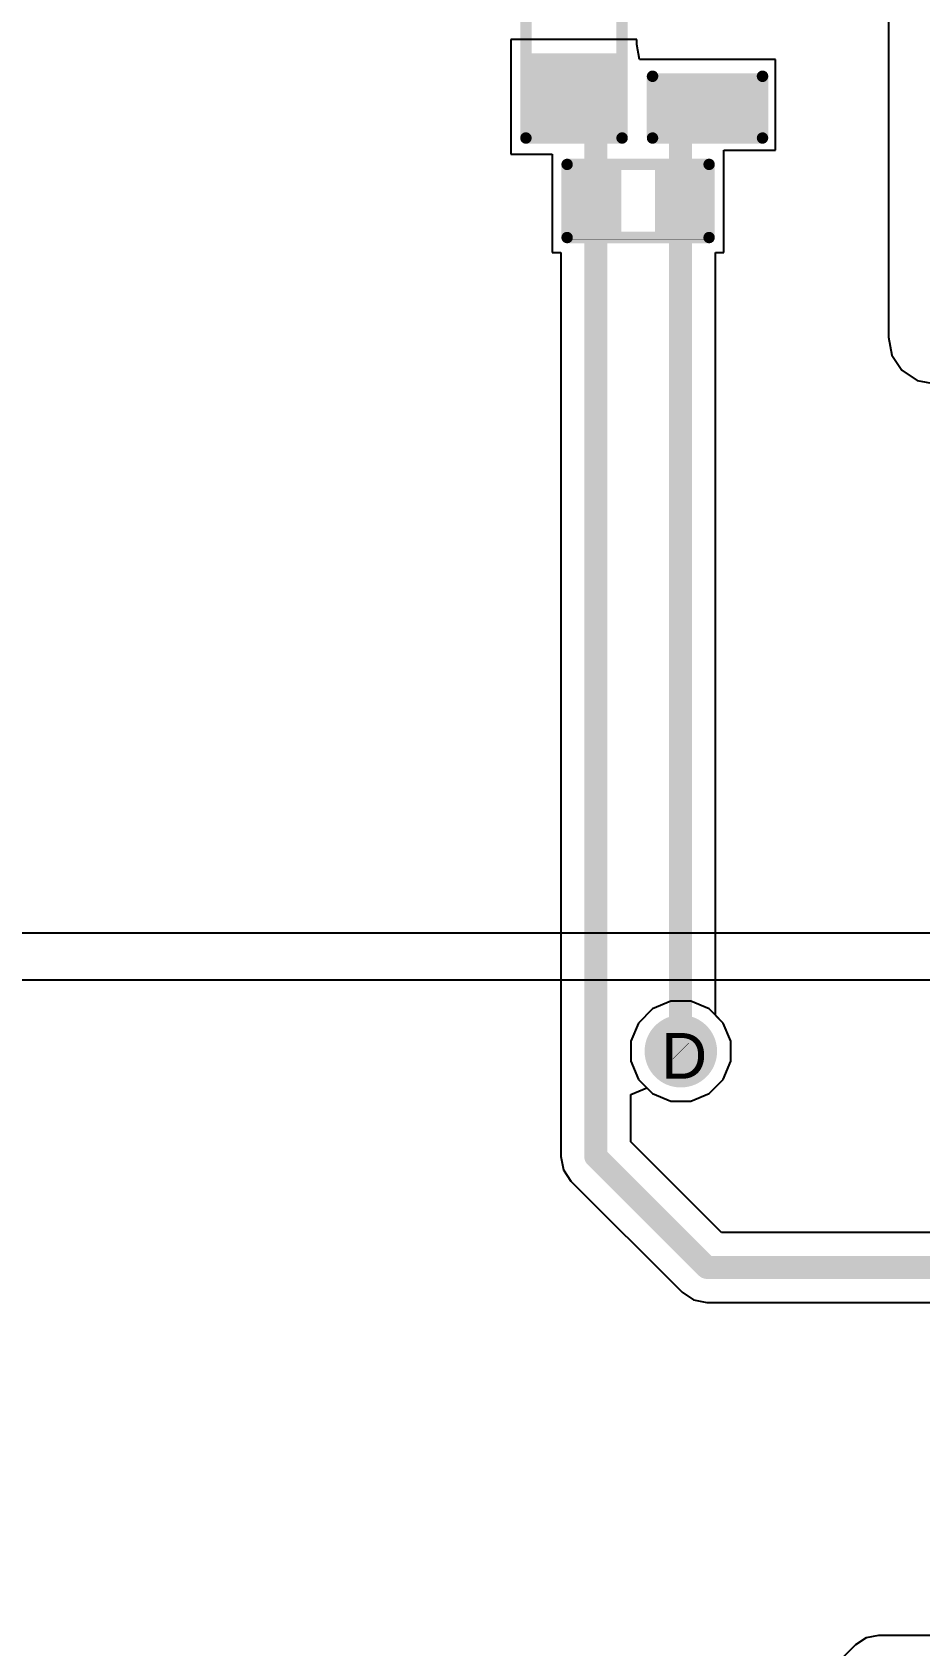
# Model space of a CAD drawing. Header units: inches. Extents: x 0 to 5032, y 0 to 5323.
# Drawn here: x 110.99 to 120.84, y 94.42 to 112.33 of the extents above; entities that cross this region are included whole.
import ezdxf

# ---------------------------------------------------------------- set-up
doc = ezdxf.new("R2010")
doc.units = ezdxf.units.IN
for name, color, linetype in [('Bottom Layer', 5, 'Continuous'), ('Bottom Solder', 6, 'Continuous'), ('Drill Drawing', 1, 'Continuous'), ('Layer 1', 16, 'Continuous'), ('Layer 2', 76, 'Continuous'), ('Top Layer', 1, 'Continuous'), ('Top Overlay', 2, 'Continuous'), ('Top Paste', 8, 'Continuous'), ('Top Solder', 216, 'Continuous'), ('Via Holes', 16, 'Continuous')]:
    doc.layers.add(name, color=color, linetype=linetype)
doc.styles.add('Arial', font='', dxfattribs={"height": 0.2})
doc.styles.get('Arial').set_extended_font_data('Arial')

# ---------------------------------------------------------------- blocks, each defined once
blk = doc.blocks.new('LED_0603_226')
at = {"layer": 'Top Layer'}
for points in [[(-1, 0.5), (-0.5, 0.5), (-0.5, -0.5), (-1, -0.5)], [(0.5, 0.5), (1, 0.5), (1, -0.5), (0.5, -0.5)]]:
    blk.add_hatch(color=1, dxfattribs=at).paths.add_polyline_path(points)
at = {"layer": 'Top Overlay'}
blk.add_hatch(color=2, dxfattribs=at).paths.add_polyline_path([(1.118, -0.66), (1.753, -0.66), (1.753, 0.66), (1.118, 0.66)])
at = {"layer": 'Top Paste'}
for points in [[(-1, 0.5), (-0.5, 0.5), (-0.5, -0.5), (-1, -0.5)], [(0.5, 0.5), (1, 0.5), (1, -0.5), (0.5, -0.5)]]:
    blk.add_hatch(color=8, dxfattribs=at).paths.add_polyline_path(points)
at = {"layer": 'Top Solder'}
for points in [[(-1.102, 0.602), (-0.398, 0.602), (-0.398, -0.602), (-1.102, -0.602)], [(0.398, 0.602), (1.102, 0.602), (1.102, -0.602), (0.398, -0.602)]]:
    blk.add_hatch(color=216, dxfattribs=at).paths.add_polyline_path(points)
at = {"layer": 'Top Overlay'}
for points in [[(-1.118, 0.61, 0.127, 0.127, 0), (-0.432, 0.61, 0.127, 0.127, 0)], [(-1.118, 0.61, 0.127, 0.127, 0), (-1.118, -0.61, 0.127, 0.127, 0)], [(0.432, 0.61, 0.127, 0.127, 0), (1.118, 0.61, 0.127, 0.127, 0)], [(1.118, 0.61, 0.127, 0.127, 0), (1.118, -0.61, 0.127, 0.127, 0)], [(-1.118, -0.61, 0.127, 0.127, 0), (-0.432, -0.61, 0.127, 0.127, 0)], [(0.432, -0.61, 0.127, 0.127, 0), (1.118, -0.61, 0.127, 0.127, 0)]]:
    blk.add_lwpolyline(points, format="xyseb", dxfattribs=at)
for points in [[(-1.149, 0.61, 0.0635, 0.0635, 1), (-1.086, 0.61, 0.0635, 0.0635, 1)], [(-1.149, 0.61, 0.0635, 0.0635, 1), (-1.086, 0.61, 0.0635, 0.0635, 1)], [(-0.464, 0.61, 0.0635, 0.0635, 1), (-0.4, 0.61, 0.0635, 0.0635, 1)], [(0.4, 0.61, 0.0635, 0.0635, 1), (0.464, 0.61, 0.0635, 0.0635, 1)], [(1.086, 0.61, 0.0635, 0.0635, 1), (1.149, 0.61, 0.0635, 0.0635, 1)], [(1.086, 0.61, 0.0635, 0.0635, 1), (1.149, 0.61, 0.0635, 0.0635, 1)], [(-1.149, -0.61, 0.0635, 0.0635, 1), (-1.086, -0.61, 0.0635, 0.0635, 1)], [(-1.149, -0.61, 0.0635, 0.0635, 1), (-1.086, -0.61, 0.0635, 0.0635, 1)], [(-0.464, -0.61, 0.0635, 0.0635, 1), (-0.4, -0.61, 0.0635, 0.0635, 1)], [(0.4, -0.61, 0.0635, 0.0635, 1), (0.464, -0.61, 0.0635, 0.0635, 1)], [(1.086, -0.61, 0.0635, 0.0635, 1), (1.149, -0.61, 0.0635, 0.0635, 1)], [(1.086, -0.61, 0.0635, 0.0635, 1), (1.149, -0.61, 0.0635, 0.0635, 1)]]:
    blk.add_lwpolyline(points, format="xyseb", close=True, dxfattribs=at)
blk = doc.blocks.new('R___0402_243')
at = {"layer": 'Top Layer'}
for points in [[(-0.699, -0.318), (-0.699, 0.318), (-0.241, 0.318), (-0.241, -0.318)], [(0.241, -0.318), (0.241, 0.318), (0.699, 0.318), (0.699, -0.318)]]:
    blk.add_hatch(color=1, dxfattribs=at).paths.add_polyline_path(points)
at = {"layer": 'Top Paste'}
for points in [[(-0.699, -0.318), (-0.699, 0.318), (-0.241, 0.318), (-0.241, -0.318)], [(0.241, -0.318), (0.241, 0.318), (0.699, 0.318), (0.699, -0.318)]]:
    blk.add_hatch(color=8, dxfattribs=at).paths.add_polyline_path(points)
at = {"layer": 'Top Solder'}
for points in [[(-0.754, -0.373), (-0.754, 0.373), (-0.186, 0.373), (-0.186, -0.373)], [(0.186, -0.373), (0.186, 0.373), (0.754, 0.373), (0.754, -0.373)]]:
    blk.add_hatch(color=216, dxfattribs=at).paths.add_polyline_path(points)
at = {"layer": 'Top Overlay'}
for points in [[(-0.787, -0.406, 0.127, 0.127, 0), (-0.787, 0.406, 0.127, 0.127, 0)], [(-0.787, 0.406, 0.127, 0.127, 0), (0.787, 0.406, 0.127, 0.127, 0)], [(0.787, -0.406, 0.127, 0.127, 0), (0.787, 0.406, 0.127, 0.127, 0)], [(-0.787, -0.406, 0.127, 0.127, 0), (0.787, -0.406, 0.127, 0.127, 0)], [(-0.813, -0.432, 0.00323, 0.00323, 0), (0.813, -0.432, 0.00323, 0.00323, 0)]]:
    blk.add_lwpolyline(points, format="xyseb", dxfattribs=at)
for points in [[(-0.819, 0.406, 0.0635, 0.0635, 1), (-0.756, 0.406, 0.0635, 0.0635, 1)], [(-0.819, 0.406, 0.0635, 0.0635, 1), (-0.756, 0.406, 0.0635, 0.0635, 1)], [(0.756, 0.406, 0.0635, 0.0635, 1), (0.819, 0.406, 0.0635, 0.0635, 1)], [(0.756, 0.406, 0.0635, 0.0635, 1), (0.819, 0.406, 0.0635, 0.0635, 1)], [(-0.819, -0.406, 0.0635, 0.0635, 1), (-0.756, -0.406, 0.0635, 0.0635, 1)], [(-0.819, -0.406, 0.0635, 0.0635, 1), (-0.756, -0.406, 0.0635, 0.0635, 1)], [(0.756, -0.406, 0.0635, 0.0635, 1), (0.819, -0.406, 0.0635, 0.0635, 1)], [(0.756, -0.406, 0.0635, 0.0635, 1), (0.819, -0.406, 0.0635, 0.0635, 1)], [(-0.814, -0.432, 0.00161, 0.00161, 1), (-0.812, -0.432, 0.00161, 0.00161, 1)], [(0.812, -0.432, 0.00161, 0.00161, 1), (0.814, -0.432, 0.00161, 0.00161, 1)]]:
    blk.add_lwpolyline(points, format="xyseb", close=True, dxfattribs=at)
blk = doc.blocks.new('R___0603_244')
at = {"layer": 'Top Layer'}
for points in [[(-0.381, 0.4445), (-0.381, -0.4445), (-1.143, -0.4445), (-1.143, 0.4445)], [(1.143, 0.4445), (1.143, -0.4445), (0.381, -0.4445), (0.381, 0.4445)]]:
    blk.add_hatch(color=1, dxfattribs=at).paths.add_polyline_path(points)
at = {"layer": 'Top Paste'}
for points in [[(-0.381, 0.4445), (-0.381, -0.4445), (-1.143, -0.4445), (-1.143, 0.4445)], [(1.143, 0.4445), (1.143, -0.4445), (0.381, -0.4445), (0.381, 0.4445)]]:
    blk.add_hatch(color=8, dxfattribs=at).paths.add_polyline_path(points)
at = {"layer": 'Top Solder'}
for points in [[(-0.2794, 0.5461), (-0.2794, -0.5461), (-1.2446, -0.5461), (-1.2446, 0.5461)], [(1.2446, 0.5461), (1.2446, -0.5461), (0.2794, -0.5461), (0.2794, 0.5461)]]:
    blk.add_hatch(color=216, dxfattribs=at).paths.add_polyline_path(points)
at = {"layer": 'Top Overlay'}
for points in [[(1.2192, 0.5334, 0.127, 0.127, 0), (-1.2192, 0.5334, 0.127, 0.127, 0)], [(-1.2192, -0.5334, 0.127, 0.127, 0), (-1.2192, 0.5334, 0.127, 0.127, 0)], [(1.2192, -0.5334, 0.127, 0.127, 0), (1.2192, 0.5334, 0.127, 0.127, 0)], [(1.2192, -0.5334, 0.127, 0.127, 0), (-1.2192, -0.5334, 0.127, 0.127, 0)]]:
    blk.add_lwpolyline(points, format="xyseb", dxfattribs=at)
for points in [[(-1.25095, 0.5334, 0.0635, 0.0635, 1), (-1.18745, 0.5334, 0.0635, 0.0635, 1)], [(-1.25095, 0.5334, 0.0635, 0.0635, 1), (-1.18745, 0.5334, 0.0635, 0.0635, 1)], [(1.18745, 0.5334, 0.0635, 0.0635, 1), (1.25095, 0.5334, 0.0635, 0.0635, 1)], [(1.18745, 0.5334, 0.0635, 0.0635, 1), (1.25095, 0.5334, 0.0635, 0.0635, 1)], [(-1.25095, -0.5334, 0.0635, 0.0635, 1), (-1.18745, -0.5334, 0.0635, 0.0635, 1)], [(-1.25095, -0.5334, 0.0635, 0.0635, 1), (-1.18745, -0.5334, 0.0635, 0.0635, 1)], [(1.18745, -0.5334, 0.0635, 0.0635, 1), (1.25095, -0.5334, 0.0635, 0.0635, 1)], [(1.18745, -0.5334, 0.0635, 0.0635, 1), (1.25095, -0.5334, 0.0635, 0.0635, 1)]]:
    blk.add_lwpolyline(points, format="xyseb", close=True, dxfattribs=at)

msp = doc.modelspace()

# ---------------------------------------------------------------- hatches: boundary and pattern name
at = {"layer": 'Bottom Layer'}
h = msp.add_hatch(color=5, dxfattribs=at)
edge = h.paths.add_edge_path()
edge.add_arc((118.186, 101.019), 0.3, 0, 360)
at = {"layer": 'Bottom Solder'}
h = msp.add_hatch(color=6, dxfattribs=at)
edge = h.paths.add_edge_path()
edge.add_arc((118.186, 101.019), 0.402, 0, 360)
at = {"layer": 'Layer 1'}
h = msp.add_hatch(color=16, dxfattribs=at)
edge = h.paths.add_edge_path()
edge.add_arc((118.186, 101.019), 0.3, 0, 360)
at = {"layer": 'Layer 2'}
h = msp.add_hatch(color=76, dxfattribs=at)
edge = h.paths.add_edge_path()
edge.add_arc((118.186, 101.019), 0.3, 0, 360)
at = {"layer": 'Top Layer'}
h = msp.add_hatch(color=1, dxfattribs=at)
edge = h.paths.add_edge_path()
edge.add_arc((118.186, 101.019), 0.3, 0, 360)
at = {"layer": 'Top Solder'}
h = msp.add_hatch(color=216, dxfattribs=at)
edge = h.paths.add_edge_path()
edge.add_arc((118.186, 101.019), 0.402, 0, 360)
at = {"layer": 'Via Holes'}
h = msp.add_hatch(color=7, dxfattribs=at)
edge = h.paths.add_edge_path()
edge.add_arc((118.186, 101.019), 0.15, 0, 360)

# ---------------------------------------------------------------- linework, layer by layer
at = {"layer": 'Bottom Layer'}
for p, q in [((118.076, 101.573), (117.872, 101.488)), ((118.296, 101.573), (118.076, 101.573)), ((118.5, 101.488), (118.296, 101.573)), ((117.872, 101.488), (117.717, 101.332)), ((118.656, 101.332), (118.5, 101.488)), ((117.717, 101.332), (117.632, 101.129)), ((118.74, 101.129), (118.656, 101.332)), ((117.632, 101.129), (117.632, 100.908)), ((118.74, 100.908), (118.74, 101.129)), ((117.632, 100.908), (117.717, 100.705)), ((118.656, 100.705), (118.74, 100.908)), ((117.717, 100.705), (117.872, 100.549)), ((118.5, 100.549), (118.656, 100.705)), ((117.872, 100.549), (118.076, 100.465)), ((118.076, 100.465), (118.296, 100.465)), ((118.296, 100.465), (118.5, 100.549)), ((120.122, 94.429), (118.563, 92.87)), ((120.24, 94.508), (120.122, 94.429)), ((120.122, 94.429), (120.122, 94.429)), ((120.378, 94.535), (120.24, 94.508)), ((164.772, 94.535), (120.378, 94.535)), ((120.378, 94.535), (120.378, 94.535))]:
    msp.add_line(p, q, dxfattribs=at)
at = {"layer": 'Layer 1'}
for p, q in [((120.488, 119.195), (120.488, 108.943)), ((120.488, 108.943), (120.527, 108.745)), ((120.527, 108.745), (120.639, 108.577)), ((120.639, 108.577), (120.807, 108.465)), ((120.807, 108.465), (121.006, 108.425)), ((118.076, 101.573), (117.872, 101.488)), ((118.296, 101.573), (118.076, 101.573)), ((118.5, 101.488), (118.296, 101.573)), ((117.872, 101.488), (117.717, 101.332)), ((118.656, 101.332), (118.5, 101.488)), ((117.717, 101.332), (117.632, 101.129)), ((118.74, 101.129), (118.656, 101.332)), ((117.632, 101.129), (117.632, 100.908)), ((118.74, 100.908), (118.74, 101.129)), ((117.632, 100.908), (117.717, 100.705)), ((118.656, 100.705), (118.74, 100.908)), ((117.717, 100.705), (117.872, 100.549)), ((118.5, 100.549), (118.656, 100.705)), ((117.872, 100.549), (118.076, 100.465)), ((118.076, 100.465), (118.296, 100.465)), ((118.296, 100.465), (118.5, 100.549))]:
    msp.add_line(p, q, dxfattribs=at)
at = {"layer": 'Layer 2'}
for p, q in [((132.05, 102.33), (108.465, 102.33)), ((108.465, 101.812), (132.05, 101.812))]:
    msp.add_line(p, q, dxfattribs=at)
at = {"layer": 'Top Layer'}
for p, q in [((117.699, 112.247), (116.302, 112.247)), ((116.302, 112.247), (116.302, 110.977)), ((117.699, 112.192), (117.699, 112.247)), ((117.728, 112.026), (117.699, 112.192)), ((119.236, 112.026), (117.728, 112.026)), ((119.236, 111.018), (119.236, 112.026)), ((116.302, 110.977), (116.759, 110.977)), ((116.759, 110.977), (116.759, 109.884)), ((118.664, 109.884), (118.664, 111.018)), ((118.664, 111.018), (119.236, 111.018)), ((116.759, 109.884), (116.853, 109.884)), ((116.853, 109.884), (116.853, 99.852)), ((118.57, 101.418), (118.57, 109.884)), ((118.57, 109.884), (118.664, 109.884)), ((118.656, 101.332), (118.57, 101.418)), ((118.74, 101.129), (118.656, 101.332)), ((118.74, 100.908), (118.74, 101.129)), ((118.656, 100.705), (118.74, 100.908)), ((118.5, 100.549), (118.656, 100.705)), ((117.63, 100.54), (117.808, 100.613)), ((117.63, 100.013), (117.63, 100.54)), ((117.808, 100.613), (117.872, 100.549)), ((117.872, 100.549), (118.076, 100.465)), ((118.076, 100.465), (118.296, 100.465)), ((118.296, 100.465), (118.5, 100.549)), ((118.636, 99.008), (117.63, 100.013)), ((116.853, 99.852), (116.883, 99.704)), ((116.883, 99.704), (116.967, 99.578)), ((116.967, 99.578), (118.2, 98.345)), ((129.23, 99.008), (118.636, 99.008)), ((118.2, 98.345), (118.326, 98.26)), ((118.326, 98.26), (118.475, 98.231)), ((118.475, 98.231), (129.069, 98.231))]:
    msp.add_line(p, q, dxfattribs=at)
for points in [[(117.001, 111.612, 0.254, 0.254, 0), (117.242, 111.371, 0.254, 0.254, 0)], [(118.182, 111.399, 0.254, 0.254, 0), (118.305, 111.522, 0.254, 0.254, 0)], [(118.305, 111.522, 0.254, 0.254, 0), (118.482, 111.522, 0.254, 0.254, 0)], [(117.242, 110.456, 0.254, 0.254, 0), (117.242, 111.371, 0.254, 0.254, 0)], [(118.182, 110.456, 0.254, 0.254, 0), (118.182, 111.399, 0.254, 0.254, 0)], [(117.242, 99.852, 0.254, 0.254, 0), (117.242, 110.456, 0.254, 0.254, 0)], [(118.182, 101.023, 0.254, 0.254, 0), (118.182, 110.456, 0.254, 0.254, 0)], [(118.182, 101.023, 0.254, 0.254, 0), (118.186, 101.019, 0.254, 0.254, 0)], [(117.242, 99.852, 0.254, 0.254, 0), (118.475, 98.619, 0.254, 0.254, 0)], [(118.475, 98.619, 0.254, 0.254, 0), (129.23, 98.619, 0.254, 0.254, 0)]]:
    msp.add_lwpolyline(points, format="xyseb", dxfattribs=at)
for points in [[(116.937, 111.612, 0.127, 0.127, 1), (117.064, 111.612, 0.127, 0.127, 1)], [(118.241, 111.522, 0.127, 0.127, 1), (118.368, 111.522, 0.127, 0.127, 1)], [(118.241, 111.522, 0.127, 0.127, 1), (118.368, 111.522, 0.127, 0.127, 1)], [(118.418, 111.522, 0.127, 0.127, 1), (118.545, 111.522, 0.127, 0.127, 1)], [(117.178, 111.371, 0.127, 0.127, 1), (117.305, 111.371, 0.127, 0.127, 1)], [(117.178, 111.371, 0.127, 0.127, 1), (117.305, 111.371, 0.127, 0.127, 1)], [(118.118, 111.399, 0.127, 0.127, 1), (118.245, 111.399, 0.127, 0.127, 1)], [(118.118, 111.399, 0.127, 0.127, 1), (118.245, 111.399, 0.127, 0.127, 1)], [(117.178, 110.456, 0.127, 0.127, 1), (117.305, 110.456, 0.127, 0.127, 1)], [(117.178, 110.456, 0.127, 0.127, 1), (117.305, 110.456, 0.127, 0.127, 1)], [(118.118, 110.456, 0.127, 0.127, 1), (118.245, 110.456, 0.127, 0.127, 1)], [(118.118, 110.456, 0.127, 0.127, 1), (118.245, 110.456, 0.127, 0.127, 1)], [(118.118, 101.023, 0.127, 0.127, 1), (118.245, 101.023, 0.127, 0.127, 1)], [(118.118, 101.023, 0.127, 0.127, 1), (118.245, 101.023, 0.127, 0.127, 1)], [(118.123, 101.019, 0.127, 0.127, 1), (118.25, 101.019, 0.127, 0.127, 1)], [(117.178, 99.852, 0.127, 0.127, 1), (117.305, 99.852, 0.127, 0.127, 1)], [(117.178, 99.852, 0.127, 0.127, 1), (117.305, 99.852, 0.127, 0.127, 1)], [(118.412, 98.619, 0.127, 0.127, 1), (118.539, 98.619, 0.127, 0.127, 1)], [(118.412, 98.619, 0.127, 0.127, 1), (118.539, 98.619, 0.127, 0.127, 1)]]:
    msp.add_lwpolyline(points, format="xyseb", close=True, dxfattribs=at)

# ---------------------------------------------------------------- block references
for name, p, rotation in [('LED_0603_226', (118.482, 112.272), 90), ('R___0603_244', (117.001, 112.374), 270)]:
    msp.add_blockref(name, p, dxfattribs=dict(rotation=rotation))
msp.add_blockref('R___0402_243', (117.712, 110.456))

# ---------------------------------------------------------------- texts
at = {"layer": 'Drill Drawing', "style": 'Arial'}
msp.add_text('D', height=0.508, dxfattribs=at).set_placement((117.966, 100.714))

doc.saveas('drawing.dxf')
